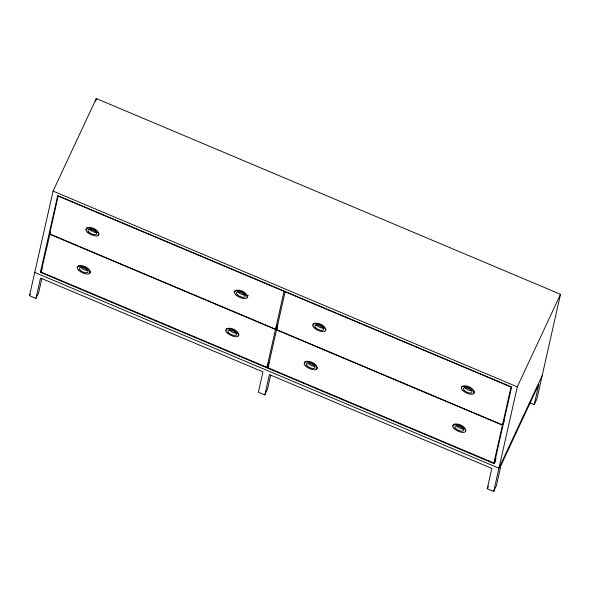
<?xml version="1.0" encoding="UTF-8"?>
<svg xmlns="http://www.w3.org/2000/svg" width="590" height="590" viewBox="0 0 590 590"><rect width="100%" height="100%" fill="white"/><g stroke="black" fill="none" stroke-linecap="round" stroke-linejoin="round"><path stroke-width="0.89" d="M41.838 278.48L38.652 292.633L35.946 298.415L29.5 295.693L53.07 191.101L96.295 98.545L560.5 294.307L536.929 398.899L534.23 404.688L529.392 402.646M40.422 272.3L57.702 195.6L511.596 387.003L494.309 463.711L40.422 272.3L42.222 268.443M269.114 362.695L266.953 367.327L41.042 272.056L50.298 232.622M49.634 233.935L58.167 196.05L284.085 291.32L275.545 329.205L49.634 233.935L50.349 232.394M35.946 298.415L40.533 278.074L262.963 371.877L258.376 392.217L264.829 394.931L267.528 389.149L270.714 375.004M95.691 101.229L96.295 98.545M266.953 367.327L275.493 329.434L277.654 324.81M496.057 458.4L493.896 463.025L267.985 367.762L285.177 291.438M264.829 394.931L269.409 374.598L491.839 468.394L487.259 488.734L493.705 491.455L496.404 485.666L500.991 465.333L538.81 384.348L534.23 404.688M493.896 463.025L502.437 425.139L504.288 421.053M493.705 491.455L517.275 386.856L560.5 294.307M29.5 295.693L30.274 294.041M41.042 272.056L41.757 270.515M247.188 297.323L248.228 295.28M275.545 329.205L277.706 324.574M277.654 327.325L276.577 329.64L502.488 424.911L511.029 387.025L285.11 291.755M267.985 367.762L268.708 366.213M494.309 463.711L495.386 461.395M487.259 488.734L488.417 486.256M542.166 375.66L498.941 468.209L34.736 272.455M325.584 330.385L325.975 329.729C324.766 325.024 317.936 321.993 313.467 323.63L313.128 325.134M465.54 431.15L465.93 430.494C464.721 425.788 457.892 422.75 453.422 424.394L453.083 425.899M97.837 235.115L99.032 234.024C97.822 229.318 90.993 226.287 86.523 227.924L86.184 229.429M89.252 273.229L90.44 272.145C89.23 267.44 82.401 264.409 77.932 266.046L77.592 267.55M237.792 335.872L238.987 334.788C237.777 330.083 230.948 327.052 226.479 328.689L226.14 330.194M316.196 368.934L317.383 367.85C316.174 363.145 309.344 360.114 304.882 361.751L304.543 363.256M473.327 393.456L474.522 392.372C473.313 387.667 466.483 384.636 462.014 386.273L461.675 387.777M53.07 191.101L517.275 386.856M49.582 234.171L275.493 329.434M276.526 329.869L502.437 425.139M247.579 296.667C246.369 291.962 239.54 288.93 235.071 290.568L234.731 292.072M96.111 232.379A4.757 1.977 25 0 1 89.333 229.075M90.985 230.004A4.757 1.977 25 0 1 90.152 229.311M323.844 327.966A4.757 1.977 25 0 1 316.284 324.78M236.856 333.026A4.757 1.977 25 0 1 229.289 329.84M245.447 294.904A4.757 1.977 25 0 1 237.881 291.718M463.799 428.731A4.757 1.977 25 0 1 456.24 425.538M471.602 390.727A4.757 1.977 25 0 1 464.824 387.424M314.47 366.206A4.757 1.977 25 0 1 308.29 363.595M87.74 270.036A4.757 1.977 25 0 1 86.767 269.969M87.527 270.5A4.757 1.977 25 0 1 80.749 267.196M87.239 232.128A7.021 2.921 25 0 0 98.316 235.381A7.021 2.921 25 0 0 91.221 228.492A7.021 2.921 25 0 0 87.239 232.128M88.861 232.091A4.757 1.977 25 0 0 96.362 234.289A4.757 1.977 25 0 0 91.561 229.621A4.757 1.977 25 0 0 88.861 232.091M315.805 327.789A4.757 1.977 25 0 0 323.305 329.994A4.757 1.977 25 0 0 318.504 325.326A4.757 1.977 25 0 0 315.805 327.789M314.182 327.834A7.021 2.921 25 0 0 325.26 331.079A7.021 2.921 25 0 0 318.165 324.19A7.021 2.921 25 0 0 314.182 327.834M227.194 332.893A7.021 2.921 25 0 0 238.272 336.138A7.021 2.921 25 0 0 231.177 329.25A7.021 2.921 25 0 0 227.194 332.893M228.817 332.849A4.757 1.977 25 0 0 236.317 335.046A4.757 1.977 25 0 0 231.516 330.385A4.757 1.977 25 0 0 228.817 332.849M235.786 294.771A7.021 2.921 25 0 0 246.863 298.024A7.021 2.921 25 0 0 239.769 291.128A7.021 2.921 25 0 0 235.786 294.771M237.401 294.735A4.757 1.977 25 0 0 244.909 296.932A4.757 1.977 25 0 0 240.101 292.264A4.757 1.977 25 0 0 237.401 294.735M455.76 428.554A4.757 1.977 25 0 0 463.261 430.752A4.757 1.977 25 0 0 458.459 426.091A4.757 1.977 25 0 0 455.76 428.554M454.138 428.598A7.021 2.921 25 0 0 465.215 431.843A7.021 2.921 25 0 0 458.12 424.955A7.021 2.921 25 0 0 454.138 428.598M464.345 390.433A4.757 1.977 25 0 0 471.853 392.63A4.757 1.977 25 0 0 467.044 387.969A4.757 1.977 25 0 0 464.345 390.433M462.73 390.477A7.021 2.921 25 0 0 473.807 393.722A7.021 2.921 25 0 0 466.712 386.834A7.021 2.921 25 0 0 462.73 390.477M305.591 365.955A7.021 2.921 25 0 0 316.668 369.2A7.021 2.921 25 0 0 309.58 362.312A7.021 2.921 25 0 0 305.591 365.955M307.213 365.911A4.757 1.977 25 0 0 314.713 368.108A4.757 1.977 25 0 0 309.912 363.447A4.757 1.977 25 0 0 307.213 365.911M80.27 270.205A4.757 1.977 25 0 0 87.77 272.403A4.757 1.977 25 0 0 82.969 267.742A4.757 1.977 25 0 0 80.27 270.205M78.647 270.25A7.021 2.921 25 0 0 89.724 273.495A7.021 2.921 25 0 0 82.63 266.606A7.021 2.921 25 0 0 78.647 270.25"/></g></svg>
